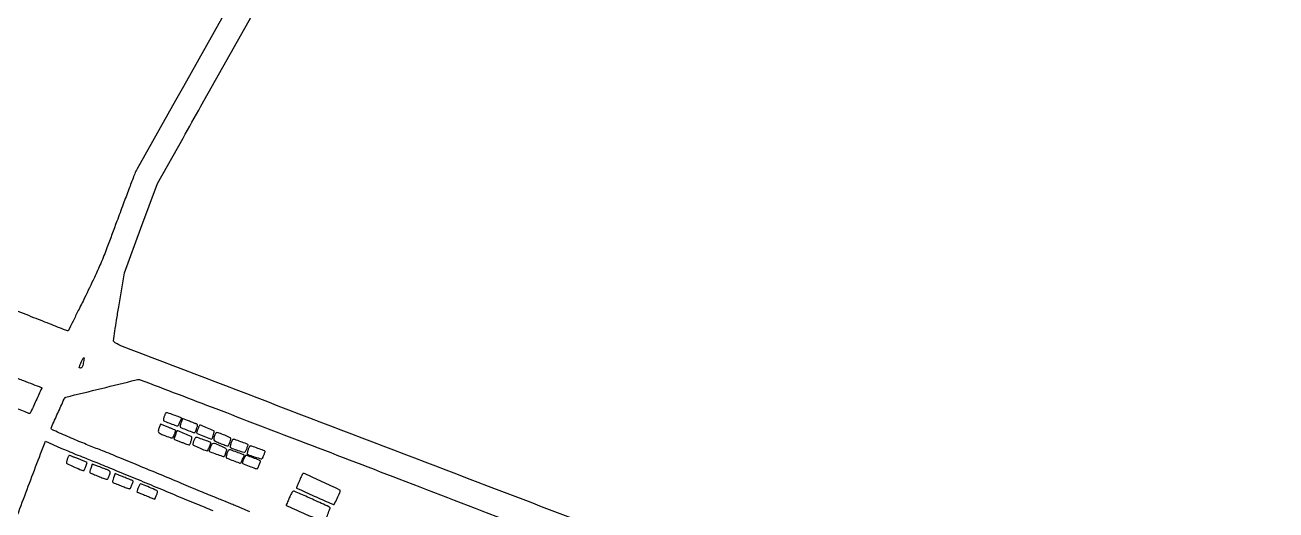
# Model space of a CAD drawing. Header units: metres. Extents: x 244 to 6504, y 133 to 4776.
# Drawn here: x 1997 to 2868, y 3537 to 3875 of the extents above; entities that cross this region are included whole.
import ezdxf

# ---------------------------------------------------------------- set-up
doc = ezdxf.new("R2010")
doc.units = ezdxf.units.M
doc.header["$MEASUREMENT"] = 0

msp = doc.modelspace()

# ---------------------------------------------------------------- linework, layer by layer
for points in [[(2417.15, 4385.34, 0.000003), (2246.3, 4080.82, 0.000001), (2074.73, 3775.01, 0.023956), (2073.04, 3771.63, 0.013766), (2072.25, 3769.69, 0.00035), (2068.91, 3760.81, 0.000748), (2065.01, 3750.38, 0.00051), (2060.61, 3738.51, -0.002034), (2053.66, 3719.92, -0.009158), (2049.35, 3709.15, -0.010696), (2044.96, 3699.33, -0.003491), (2038.08, 3685.02, -0.00099), (2033.73, 3676.19, -0.001638), (2030.03, 3668.76, -0.000121), (2026.68, 3662.11, -0.283312), (2026.5, 3662, -0.093472), (2026.26, 3662.05, -0.000019), (2015.13, 3666.4, -0.000419), (2002.8, 3671.24, -0.000254), (1988.21, 3676.98, 0.000593)], [(2390.74, 4302.36, -0.000001), (2436.6, 4383.87, -0.253439)], [(2985.13, 3282.36, 0.000001), (3054.44, 3256.15, 0.000001), (3117.63, 3232.25, 0.000001), (3170.61, 3212.21, 0.000007)], [(5649.78, 2908.29, -0.000001), (5592.12, 2927.27, -0.000136)], [(1770.95, 4232.21, -0.000001), (1756.31, 4203.53, -0.092463)], [(2661.8, 3304.26, -0.000001), (2697.55, 3290.75, -0.000089)], [(2356.38, 4565.48, -0.000006), (2331, 4482.37, -0.122858)], [(2166.88, 2385.74, -0.000003), (2059.01, 2428.09, -0.099946)], [(2437.16, 4383.96, -0.000005), (2469.22, 4367.55, -0.00026)], [(2313.85, 4375.02, -0.000022), (2253.11, 4267.79, -0.000348)], [(3110.93, 3253.38, 0.000013), (3012.15, 3290.74, 0.000016), (2894.73, 3335.15, 0.000013), (2769.32, 3382.57, -0.00051), (2533.81, 3471.88, -0.000503), (2297.42, 3562.08, -0.000023), (2063.26, 3651.71, -0.089134), (2058.39, 3654.65, -0.252954), (2058.24, 3655.06, -0.00055), (2059.22, 3661.9, -0.003408), (2060.39, 3669.64, -0.002087), (2061.88, 3678.76), (2065.84, 3702.46), (2077.4, 3733.66), (2088.96, 3764.86), (2106.7, 3796.48, 0.000002), (2119.15, 3818.66), (2165.06, 3900.45)], [(2809.66, 3348.58, -0.000003), (2861.11, 3329.19, -0.000175)], [(1593.92, 2905.57, -0.000004), (1514.48, 2912.51, -0.000011), (1436.43, 2919.33, -0.007054)], [(3277.66, 3166.01, -0.000003), (3312.3, 3149.56, -0.000078)], [(1818.98, 2759.08, 0.000018), (1857.04, 2862.14, 0.000008), (1895.3, 2965.72, 0.303576)], [(2153.3, 3535.93), (2146.16, 3538.97, 0.001582), (2143.04, 3540.28, 0.001154), (2139.56, 3541.73, 0.001165), (2136.26, 3543.08, 0.002568), (2133.73, 3544.1, -0.003889), (2130.14, 3545.54, -0.000212), (2118.9, 3550.2, -0.000329), (2105.52, 3555.74, -0.000241), (2090.67, 3561.93, 0.000538), (2075.72, 3568.14, 0.000705), (2062.05, 3573.78, 0.000515), (2050.58, 3578.48, 0.006664), (2046.28, 3580.17, -0.007707), (2036.79, 3583.92, -0.005224), (2026.1, 3588.48, -0.000865), (2015.28, 3593.24, -0.296889), (2014.81, 3593.96, -0.105333), (2014.98, 3594.75, -0.0003), (2019.42, 3604.69, -0.000479), (2023.79, 3614.42, -0.0635), (2024.47, 3615.53, -0.164747), (2024.98, 3615.85, -0.000047), (2049.78, 3621.95, -0.000146), (2073.99, 3627.89, -0.048528), (2075.9, 3628.16, -0.10323), (2076.79, 3628.02, -0.000014), (2129.58, 3607.84, -0.000367), (2187.96, 3585.48, -0.000222), (2257.07, 3558.91, 0.000305), (2334.25, 3529.25, 0.000245), (2417.3, 3497.44, 0.000248)], [(1864.62, 3725.38, -0.000012), (1876.59, 3750.31, -0.000519)], [(1962.55, 2966.54, 0.00014), (1986.93, 2957.13, 0.000002), (2009.06, 2948.59, 0.092301)], [(1716.95, 2894.91, -0.000001), (1705.81, 2895.88, -0.000045)], [(2910.82, 2101.23, -0.000002), (2871.64, 2116.15, -0.08954)], [(1951.87, 3366.09, 0.000005), (1933.29, 3373.24, 0.001731)], [(1957.93, 3430.89, 0.000013), (1994.73, 3417.67, 0.000025)], [(2002.18, 3524.5, -0.000011), (1989.96, 3529.03, -0.105482)], [(1989.75, 3529.35, -0.000023), (1996.37, 3547.02, -0.000798), (2003.13, 3564.98, -0.00075), (2010.09, 3583.29), (2010.77, 3585.07), (2021.57, 3580.41, 0.002892), (2026.42, 3578.35, 0.001827), (2032.11, 3575.99, 0.001834), (2037.72, 3573.72, 0.003378), (2042.3, 3571.92, -0.00468), (2048.16, 3569.6, -0.000708), (2059.83, 3564.83, -0.000794), (2073.59, 3559.16, -0.000686), (2088.01, 3553.17, 0.000355), (2102.39, 3547.18, 0.000417), (2116.03, 3541.53, 0.000365), (2127.55, 3536.78, 0.002599)]]:
    msp.add_lwpolyline(points, format="xyb")
for points in [[(2037.19, 3639.64, -0.015271), (2036.79, 3637.92, -0.060469), (2036.39, 3636.9, -0.11335), (2035.91, 3636.36, -0.156447), (2035.29, 3636.17, -0.068119), (2034.64, 3636.25, -0.317527), (2034.42, 3636.53, -0.108929), (2034.5, 3637.1, -0.007148), (2035.12, 3638.65, -0.004376), (2036.81, 3642.62, -0.179671), (2037.45, 3643.29, -0.607375), (2037.8, 3643.03, -0.007977)], [(1987.98, 3630.27, -0.000591), (1995.62, 3627.37, -0.000961), (2002.1, 3624.89, -0.000102), (2007.88, 3622.66, -0.092031), (2008.13, 3622.51, -0.327216), (2008.22, 3622.06, -0.000423), (2004.22, 3613.34, -0.000444), (2000.21, 3604.64, -0.292386), (1999.78, 3604.37, -0.101454), (1999.17, 3604.49, -0.000011), (1960.57, 3621.02, -0.000012), (1921.98, 3637.54, -0.095216), (1921.43, 3637.91, -0.666775), (1921.48, 3638.03, -0.000247), (1928.12, 3638.06, -0.002069), (1935.63, 3638.06, -0.001216), (1944.62, 3638), (1968.11, 3637.79)], [(2093.56, 3602.38, 0.010923), (2093.28, 3601.34, 0.016818), (2093.08, 3600.44, 0.011337), (2092.96, 3599.7, 0.261934), (2093.04, 3599.5, 0.077605), (2093.8, 3599.06, 0.001596), (2097.92, 3597.47, 0.001408), (2102.09, 3595.9, 0.090006), (2102.85, 3595.76, 0.283784), (2103.36, 3596.07, 0.008126), (2104.5, 3598.45, 0.007602), (2105.57, 3600.87, 0.369073), (2105.43, 3601.34, 0.051382), (2104.32, 3601.89, 0.002171), (2100.2, 3603.38, 0.00145), (2095.95, 3604.89, 0.084835), (2095.14, 3605.03, 0.222653), (2094.79, 3604.87, 0.039381), (2094.35, 3604.25, 0.036057), (2093.92, 3603.39, 0.025448)], [(2105.32, 3598.23, 0.020234), (2104.94, 3597.15, 0.028775), (2104.7, 3596.15, 0.028301), (2104.61, 3595.35, 0.219909), (2104.74, 3595.01, 0.098341), (2105.54, 3594.49, 0.002391), (2109.67, 3592.87, 0.002569), (2113.8, 3591.3, 0.089771), (2114.81, 3591.12, 0.307065), (2115.17, 3591.37, 0.006711), (2115.97, 3593.45, 0.013144), (2116.66, 3595.48, 0.075059), (2116.83, 3596.6, 0.250148), (2116.73, 3596.77, 0.02121), (2116.29, 3597.04, 0.024156), (2115.7, 3597.33, 0.016169), (2115, 3597.61, -0.004416), (2114.08, 3597.95, -0.001463), (2112.72, 3598.47, -0.001457), (2111.22, 3599.05, -0.001656), (2109.79, 3599.62), (2106.39, 3600.97)], [(2090.26, 3595.25, 0.03127), (2089.51, 3592.83, 0.179995), (2089.67, 3591.51, 0.159022), (2090.66, 3590.53, 0.023057), (2093.29, 3589.36, 0.004051), (2097.64, 3587.69, 0.094896), (2098.93, 3587.47, 0.249531), (2099.74, 3587.92, 0.044009), (2100.57, 3589.51, 0.00659), (2100.96, 3590.48, 0.008636), (2101.29, 3591.37, 0.006637), (2101.54, 3592.13, 0.077236), (2101.59, 3592.43, 0.283949), (2101.43, 3592.69, 0.005871), (2100.02, 3593.37, 0.011895), (2098.3, 3594.14, 0.007496), (2096.25, 3594.95), (2090.92, 3596.98)], [(2101.38, 3589.52), (2100.38, 3586.59), (2105.46, 3584.54, 0.002889), (2107.43, 3583.76, 0.004314), (2109.17, 3583.1, 0.001898), (2110.66, 3582.56, 0.088749), (2110.98, 3582.51, 0.307068), (2111.47, 3582.84, 0.014288), (2112.19, 3584.85, 0.018814), (2112.76, 3586.88, 0.141035), (2112.72, 3587.87, 0.20795), (2112.27, 3588.38, 0.002242), (2107.92, 3590.34, 0.003975), (2103.73, 3592.17, 0.095416), (2102.48, 3592.44, 0.317678), (2102.43, 3592.41, 0.00101), (2102.11, 3591.58, 0.004899), (2101.77, 3590.64, 0.002984)], [(2117.17, 3594.02, 0.006835), (2116.78, 3593.06, 0.008881), (2116.46, 3592.18, 0.006955), (2116.21, 3591.43, 0.076423), (2116.16, 3591.12, 0.301618), (2116.59, 3590.48, 0.003924), (2121.23, 3588.57, 0.004448), (2125.87, 3586.75, 0.233911), (2126.79, 3586.83, 0.168792), (2127.19, 3587.32, 0.011786), (2127.75, 3589, 0.01752), (2128.23, 3590.74, 0.048464), (2128.4, 3592, 0.30611), (2128.15, 3592.4, 0.001631), (2123.73, 3594.35, 0.00362), (2119.52, 3596.17, 0.096167), (2118.33, 3596.42, 0.288565), (2118.24, 3596.37, 0.003032), (2117.92, 3595.71, 0.008433), (2117.56, 3594.94, 0.00524)], [(2128.78, 3589.55, 0.03069), (2128.05, 3587.19, 0.20221), (2128.24, 3586, 0.146537), (2129.27, 3585.09, 0.014052), (2132.39, 3583.76, 0.004015), (2134.22, 3583.05, 0.005539), (2135.87, 3582.45, 0.003599), (2137.27, 3581.98, 0.065753), (2137.73, 3581.89, 0.287905), (2138.28, 3582.19, 0.020788), (2139.11, 3583.84, 0.027866), (2139.8, 3585.61, 0.07886), (2140.01, 3586.92, 0.294501), (2139.6, 3587.55, 0.005152), (2135.7, 3589.27, 0.009818), (2131.93, 3590.8, 0.091579), (2130.21, 3591.12, 0.151838), (2129.85, 3591.01, 0.057923), (2129.45, 3590.66, 0.050473), (2129.07, 3590.15, 0.04292)], [(2114.24, 3585.72, 0.01003), (2113.96, 3584.87, 0.010968), (2113.73, 3584.03, 0.010472), (2113.56, 3583.31, 0.052436), (2113.51, 3582.89, 0.295161), (2113.88, 3582.32, 0.003728), (2118.04, 3580.49, 0.007408), (2122.02, 3578.84, 0.094834), (2123.6, 3578.53, 0.296369), (2123.98, 3578.78, 0.004798), (2125.05, 3581.25, 0.004579), (2126.08, 3583.75, 0.342249), (2125.96, 3584.14, 0.068358), (2124.95, 3584.69, 0.002594), (2120.93, 3586.18, 0.002182), (2116.84, 3587.65, 0.085325), (2115.89, 3587.81, 0.173376), (2115.49, 3587.66, 0.05385), (2115.03, 3587.2, 0.046556), (2114.59, 3586.52, 0.036868)], [(2125.83, 3581.15, 0.00784), (2125.42, 3580.07, 0.012341), (2125.1, 3579.13, 0.006384), (2124.87, 3578.34, 0.271954), (2124.91, 3578.18, 0.108688), (2125.6, 3577.74, 0.001813), (2129.85, 3576.21, 0.002244), (2134.06, 3574.73, 0.083629), (2135.05, 3574.56, 0.16082), (2135.4, 3574.68, 0.067797), (2135.76, 3575.03, 0.057318), (2136.08, 3575.54, 0.046853), (2136.29, 3576.15, -0.006857), (2136.48, 3576.84, -0.005277), (2136.69, 3577.58, -0.005337), (2136.91, 3578.28, -0.012656), (2137.09, 3578.78, 0.217716), (2137.05, 3579.37, 0.102367), (2136.56, 3579.96, 0.051033), (2135.5, 3580.64, 0.012833), (2133.66, 3581.51, 0.007647), (2129.44, 3583.3, 0.108496), (2127.83, 3583.58, 0.238241), (2126.81, 3583, 0.052088)], [(2140.07, 3583.77, 0.0083), (2139.77, 3582.72, 0.013053), (2139.56, 3581.8, 0.007058), (2139.41, 3581.04, 0.274741), (2139.47, 3580.89, 0.085882), (2140.93, 3580.08, 0.00756), (2144.97, 3578.75, 0.003585), (2149.26, 3577.44, 0.2934), (2149.9, 3577.63, 0.074015), (2150.49, 3578.55, 0.01413), (2151.26, 3580.41, 0.007299), (2151.97, 3582.36, 0.3187), (2151.86, 3582.75, 0.077396), (2150.91, 3583.29, 0.002583), (2146.85, 3584.82, 0.002372), (2142.75, 3586.31, 0.086314), (2141.77, 3586.48, 0.21268), (2141.37, 3586.31, 0.043609), (2140.9, 3585.69, 0.038854), (2140.45, 3584.81, 0.027958)], [(2151.99, 3579.13, 0.0083), (2151.7, 3578.08, 0.013053), (2151.48, 3577.17, 0.007058), (2151.33, 3576.4, 0.274741), (2151.39, 3576.25, 0.085882), (2152.86, 3575.44, 0.00756), (2156.89, 3574.11, 0.003585), (2161.18, 3572.81, 0.2934), (2161.82, 3572.99, 0.074015), (2162.41, 3573.92, 0.01413), (2163.18, 3575.77, 0.007299), (2163.9, 3577.72, 0.3187), (2163.78, 3578.12, 0.077396), (2162.84, 3578.66, 0.002583), (2158.78, 3580.18, 0.002372), (2154.67, 3581.68, 0.086314), (2153.69, 3581.85, 0.21268), (2153.3, 3581.67, 0.043609), (2152.83, 3581.05, 0.038854), (2152.37, 3580.17, 0.027958)], [(2026.21, 3573.02, 0.009394), (2025.9, 3572.13, 0.010669), (2025.64, 3571.26, 0.009935), (2025.46, 3570.51, 0.056808), (2025.41, 3570.11, 0.292988), (2025.76, 3569.57, 0.001995), (2031.05, 3567.16, 0.004092), (2036.12, 3564.93, 0.101952), (2037.61, 3564.62, 0.292606), (2037.74, 3564.71, 0.006091), (2038.08, 3565.47, 0.012193), (2038.46, 3566.41, 0.007656), (2038.86, 3567.52), (2039.85, 3570.42), (2033.77, 3572.82, 0.001847), (2031.42, 3573.74, 0.002861), (2029.38, 3574.52, 0.000883), (2027.61, 3575.18, 0.088861), (2027.35, 3575.22, 0.262897), (2027.18, 3575.12, 0.015527), (2026.87, 3574.58, 0.020154), (2026.54, 3573.87, 0.0132)], [(2137.28, 3576.54, 0.010923), (2137, 3575.51, 0.016818), (2136.8, 3574.6, 0.011337), (2136.68, 3573.86, 0.261934), (2136.76, 3573.67, 0.077605), (2137.52, 3573.23, 0.001596), (2141.64, 3571.64, 0.001408), (2145.81, 3570.06, 0.090006), (2146.57, 3569.92, 0.284012), (2147.08, 3570.24, 0.008434), (2148.22, 3572.61, 0.008008), (2149.28, 3575.03, 0.33824), (2149.15, 3575.54, 0.079068), (2148.33, 3575.99, 0.001727), (2144.05, 3577.53, 0.001642), (2139.74, 3579.05, 0.083996), (2138.86, 3579.2, 0.222342), (2138.51, 3579.03, 0.039515), (2138.07, 3578.42, 0.036144), (2137.64, 3577.56, 0.025525)], [(2148.96, 3572.82, 0.005944), (2148.58, 3571.87, 0.008043), (2148.26, 3571.01, 0.005711), (2148.01, 3570.28, 0.083757), (2147.97, 3570.01, 0.302065), (2148.26, 3569.59, 0.001899), (2152.74, 3567.81, 0.004356), (2157, 3566.19, 0.089014), (2158.35, 3565.95, 0.30135), (2158.88, 3566.3, 0.011243), (2159.8, 3568.61, 0.011083), (2160.61, 3570.96, 0.318718), (2160.43, 3571.54, 0.070536), (2159.62, 3571.98, 0.001614), (2155.52, 3573.54, 0.001329), (2151.36, 3575.09, 0.088709), (2150.61, 3575.22, 0.214988), (2150.3, 3575.08, 0.030406), (2149.86, 3574.52, 0.030167), (2149.39, 3573.74, 0.021438)], [(2042.39, 3566.23, 0.007935), (2041.77, 3564.3, 0.10569), (2041.7, 3563.57, 0.22242), (2041.99, 3563.11, 0.051424), (2042.83, 3562.68, -0.003316), (2043.65, 3562.36, -0.000662), (2045.11, 3561.78, -0.000701), (2046.81, 3561.1, -0.000653), (2048.54, 3560.39, 0.006178), (2050.23, 3559.73, 0.008167), (2051.79, 3559.17, 0.006131), (2053.1, 3558.74, 0.076333), (2053.61, 3558.66, 0.261606), (2054.25, 3559.02, 0.030373), (2055.04, 3560.52, 0.035463), (2055.68, 3562.23, 0.071135), (2055.88, 3563.66, 0.168615), (2055.76, 3564.03, 0.053941), (2055.35, 3564.44, 0.046785), (2054.76, 3564.84, 0.037584), (2054.06, 3565.16, -0.00229), (2053.08, 3565.52, -0.000572), (2051.48, 3566.12, -0.000585), (2049.65, 3566.82, -0.000588), (2047.82, 3567.52), (2043.4, 3569.21)], [(2058.28, 3559.6, 0.00818), (2057.67, 3557.68, 0.105112), (2057.6, 3556.94, 0.215271), (2057.89, 3556.46, 0.050589), (2058.73, 3556.01, 0.004899), (2062.31, 3554.55, 0.005945), (2065.69, 3553.25, 0.00321), (2068.65, 3552.18, 0.085463), (2069.47, 3552.04, 0.287077), (2070.1, 3552.43, 0.016407), (2071.08, 3554.63, 0.016102), (2071.92, 3556.89, 0.313199), (2071.72, 3557.56, 0.066592), (2071.51, 3557.69, 0.002415), (2070.65, 3558.06, 0.004389), (2069.63, 3558.49, 0.00306), (2068.47, 3558.95, -0.000293), (2067.1, 3559.49, -0.000167), (2065.45, 3560.14, -0.000166), (2063.79, 3560.79, -0.000276), (2062.39, 3561.35), (2059.3, 3562.58)], [(2187.74, 3557.64, 0.00526), (2186.92, 3555.72, 0.008588), (2186.26, 3554.06, 0.003001), (2185.74, 3552.65, 0.331508), (2185.8, 3552.47, 0.053975), (2186.11, 3552.28, 0.000021), (2198.09, 3546.91, 0.000153), (2209.23, 3541.93, 0.006813), (2211.57, 3540.92, 0.396293), (2212.02, 3541.09, 0.00256), (2214.04, 3545.29, 0.005344), (2215.91, 3549.3, 0.106235), (2216.19, 3550.62, 0.291663), (2215.87, 3551.12, 0.000305), (2203.63, 3556.81, 0.00065), (2191.69, 3562.33, 0.108374), (2190.3, 3562.64, 0.277375), (2190.1, 3562.52, 0.003645), (2189.4, 3561.17, 0.009205), (2188.61, 3559.56, 0.005762)], [(2075.47, 3552.62, 0.007377), (2075.06, 3551.56, 0.01189), (2074.75, 3550.65, 0.005688), (2074.52, 3549.88, 0.315402), (2074.57, 3549.74, 0.058502), (2074.72, 3549.66, 0.001078), (2075.58, 3549.3, 0.002642), (2076.59, 3548.89, 0.001761), (2077.74, 3548.43, -0.000295), (2079.11, 3547.89, -0.000164), (2080.78, 3547.24, -0.000164), (2082.47, 3546.57, -0.000266), (2083.9, 3546), (2087.08, 3544.74), (2088.08, 3547.13, 0.016608), (2088.44, 3548.09, 0.020513), (2088.71, 3549.01, 0.019349), (2088.88, 3549.78, 0.123542), (2088.85, 3550.18, 0.209973), (2088.32, 3550.77, 0.002325), (2083.3, 3552.99, 0.004019), (2078.45, 3555.06, 0.099275), (2077.02, 3555.35, 0.252172), (2076.79, 3555.22, 0.016269), (2076.38, 3554.55, 0.020609), (2075.92, 3553.66, 0.013652)], [(2180.72, 3545.63, 0.003639), (2179.85, 3543.68, 0.005976), (2179.14, 3542.02, 0.001474), (2178.55, 3540.57, 0.331926), (2178.59, 3540.43, 0.065647), (2179.71, 3539.76, 0.00031), (2192.09, 3534.39, 0.000084), (2204.88, 3528.85, 0.349162), (2205.16, 3528.93, 0.059989), (2206.09, 3530.58, 0.007887), (2207.59, 3534.32, 0.003068), (2209.1, 3538.36, 0.284467), (2208.98, 3538.95, 0.096513), (2208.29, 3539.45, 0.000281), (2198.03, 3544.13, 0.001468), (2188.76, 3548.33, 0.012407), (2184.54, 3550.1, 0.125803), (2183.62, 3550.22, 0.186128), (2182.91, 3549.83, 0.06391), (2182.16, 3548.69, 0.00597)]]:
    msp.add_lwpolyline(points, format="xyb", close=True)

doc.saveas('drawing.dxf')
